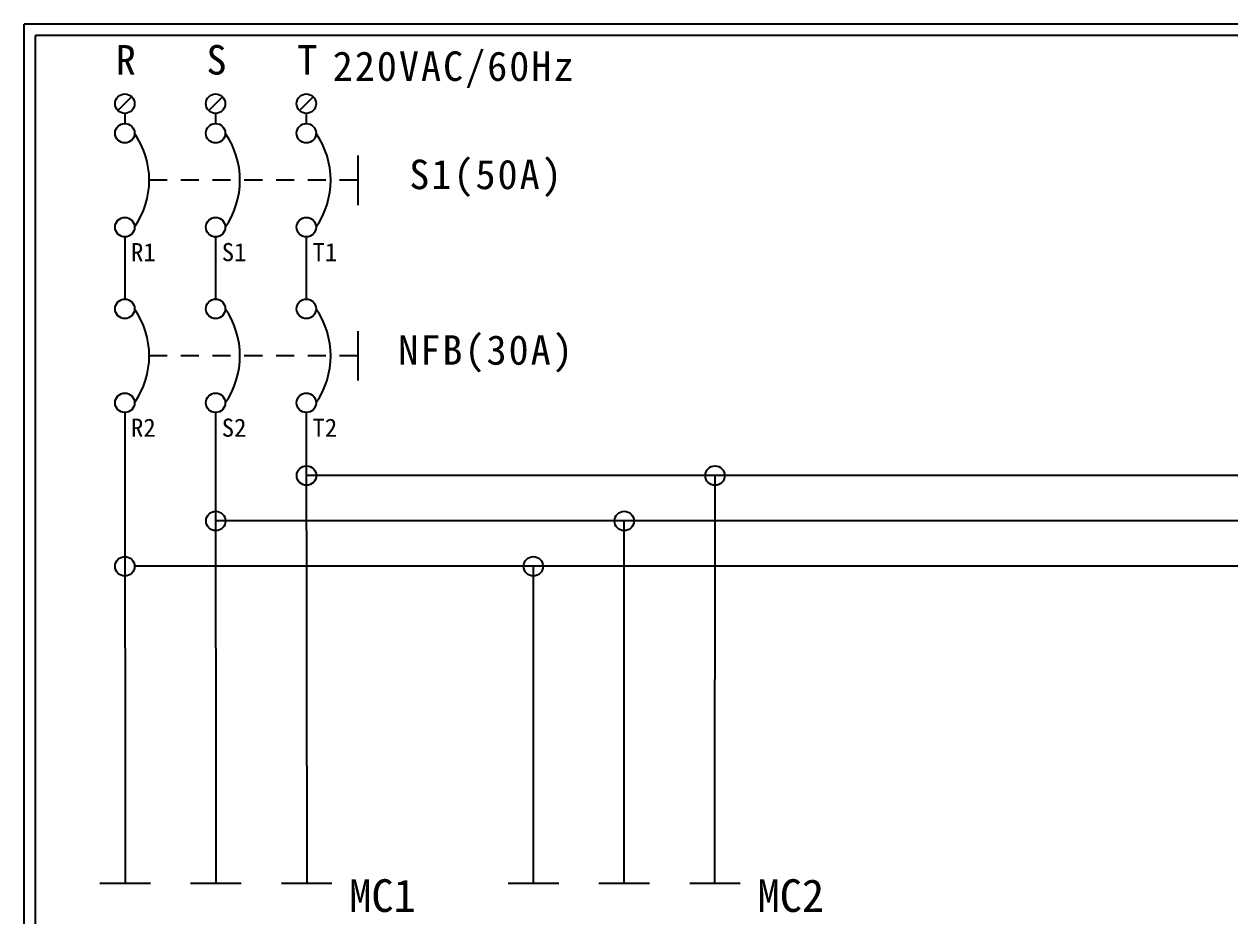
# Model space of a CAD drawing. Extents: x 10 to 297, y 3 to 207.
# Drawn here: x 10 to 142.9, y 108.7 to 207 of the extents above; entities that cross this region are included whole.
import ezdxf

# ---------------------------------------------------------------- set-up
doc = ezdxf.new("R2010")
doc.units = 0
doc.linetypes.add('HIDDEN9', pattern=[3.5, 2, -1.5])
doc.layers.get('0').update_dxf_attribs({"linetype": 'CONTINUOUS'})
doc.layers.add('圖框層', color=7, linetype='CONTINUOUS')
doc.layers.add('標尺寸層', color=3, linetype='CONTINUOUS')
doc.styles.add('STSL', font='kaiu.ttf')
doc.styles.add('標楷體', font='kaiu.ttf')

msp = doc.modelspace()

# ---------------------------------------------------------------- linework, layer by layer
for p, q in [((21.85, 198.95), (20.34, 197.44)), ((31.85, 198.95), (30.34, 197.44)), ((41.85, 198.95), (40.34, 197.44)), ((21.1, 164.1), (21.14, 112.28)), ((31.1, 164.1), (31.13, 112.28)), ((41.1, 164.1), (41.15, 112.28)), ((290.72, 157.21), (41.12, 157.22)), ((290.72, 152.21), (31.12, 152.21)), ((290.72, 147.21), (22.17, 147.21))]:
    msp.add_line(p, q)
at = {"color": 7, "linetype": 'HIDDEN9'}
for p, q in [((46.76, 189.76), (23.79, 189.76)), ((46.76, 170.41), (23.79, 170.41))]:
    msp.add_line(p, q, dxfattribs=at)
for centre in [(21.1, 198.2), (31.1, 198.2), (41.1, 198.2), (21.1, 194.94), (31.1, 194.94), (41.1, 194.94), (21.1, 184.59), (31.1, 184.59), (41.1, 184.59), (21.1, 175.59), (31.1, 175.59), (41.1, 175.59), (21.1, 165.23), (31.1, 165.23), (41.1, 165.23), (41.12, 157.21), (86.14, 157.21), (31.12, 152.21), (76.14, 152.21), (21.1, 147.21), (66.12, 147.21)]:
    msp.add_circle(centre, 1.07)
at = {"color": 7}
for centre in [(14.74, 189.76), (24.74, 189.76), (34.74, 189.76), (14.74, 170.41), (24.74, 170.41), (34.74, 170.41)]:
    msp.add_arc(centre, 9.05, 325.1286, 34.8714, dxfattribs=at)
at = {"layer": '圖框層', "color": 7}
for p, q in [((297, 206.97), (10, 206.97)), ((10, 3), (10, 206.97)), ((295.75, 205.72), (11.25, 205.72)), ((11.25, 4.25), (11.25, 205.72))]:
    msp.add_line(p, q, dxfattribs=at)
at = {"layer": '標尺寸層', "color": 7}
for p, q in [((21.1, 197.13), (21.1, 196.01)), ((31.1, 197.13), (31.1, 196.01)), ((41.1, 197.13), (41.1, 196.01)), ((46.76, 192.5), (46.76, 187.03)), ((21.1, 183.52), (21.1, 176.66)), ((21.1, 183.52), (21.1, 183.45)), ((31.1, 183.52), (31.1, 176.66)), ((31.1, 183.52), (31.1, 183.45)), ((41.1, 183.52), (41.1, 176.66)), ((41.1, 183.52), (41.1, 183.45)), ((46.76, 173.14), (46.76, 167.68)), ((21.1, 164.16), (21.1, 164.1)), ((31.1, 164.16), (31.1, 164.1)), ((41.1, 164.16), (41.1, 164.1)), ((86.13, 112.28), (86.14, 157.22)), ((76.14, 112.28), (76.14, 152.21)), ((66.14, 112.28), (66.14, 147.21)), ((18.35, 112.28), (23.92, 112.28)), ((28.35, 112.28), (33.92, 112.28)), ((38.35, 112.28), (43.92, 112.28)), ((63.35, 112.28), (68.92, 112.28)), ((73.35, 112.28), (78.92, 112.28)), ((83.35, 112.28), (88.92, 112.28))]:
    msp.add_line(p, q, dxfattribs=at)

# ---------------------------------------------------------------- texts
at = {"color": 0, "char_height": 3.25, "style": '標楷體'}
for s, insert, width, attachment_point in [('\\pt6.5;{\\T1.1;R}', (20.1, 204.66), 2, 1), ('\\pt6.5;{\\T1.1;S}', (30.1, 204.66), 2, 1), ('\\pt6.5;{\\T1.1;T}', (40.1, 204.66), 2, 1), ('\\pt6.5;{\\T1.1;220VAC/60Hz}', (44.01, 203.96), 35.213, 1), ('\\pt6.5;{\\T1.1;S1(50A)}', (60.96, 192.03), 24.6072, 2), ('\\pt6.5;{\\T1.1;NFB(30A)}', (60.96, 172.68), 24.6072, 2)]:
    msp.add_mtext(s, dxfattribs=dict(at, insert=insert, width=width, attachment_point=attachment_point))
at = {"layer": '圖框層', "color": 4, "style": 'STSL'}
for s, height, p in [('R1', 2, (21.78, 180.84)), ('S1', 2, (31.78, 180.84)), ('T1', 2, (41.78, 180.84)), ('R2', 2, (21.78, 161.49)), ('S2', 2, (31.78, 161.49)), ('T2', 2, (41.78, 161.49)), ('MC1', 3.6, (45.82, 109.12)), ('MC2', 3.6, (90.82, 109.12))]:
    msp.add_text(s, height=height, dxfattribs=at).set_placement(p)

doc.saveas('drawing.dxf')
